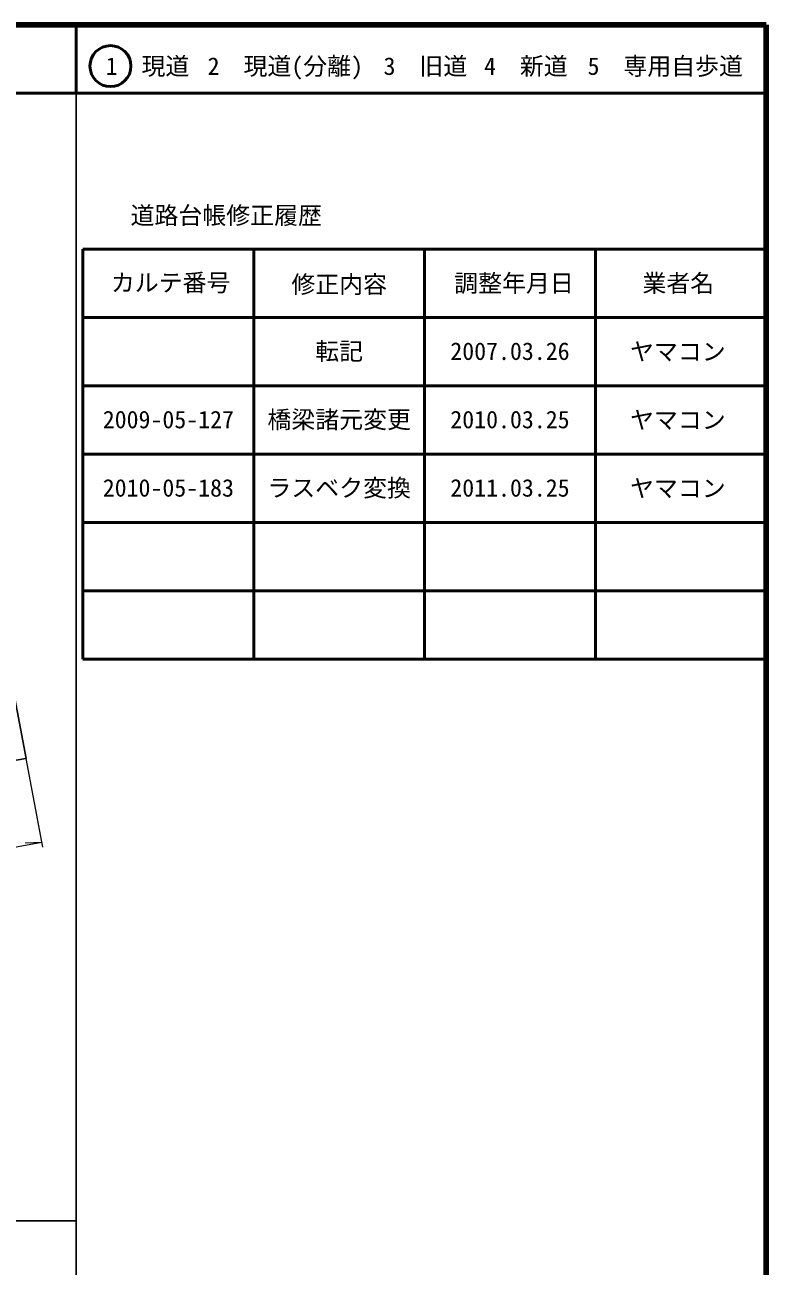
# Model space of a CAD drawing. Units: millimetres at full size, sheet at 1:1000; details may follow other scales. Extents: x 40000 to 680000, y 20000 to 380000.
# Drawn here: x 571492 to 680000, y 198357 to 380000 of the extents above; entities that cross this region are included whole.
import ezdxf
from ezdxf.enums import TextEntityAlignment as Align

# ---------------------------------------------------------------- set-up
doc = ezdxf.new("R2010")
doc.units = ezdxf.units.MM
doc.header["$LTSCALE"] = 1000
for name, color, linetype, lineweight in [('M-BGD', 7, 'Continuous', 25), ('M-BMK-OTRS', 5, 'Continuous', 25), ('M-STR-HTXT', 7, 'Continuous', 13), ('M-TTL', 2, 'Continuous', 140), ('M-TTL-BAND', 7, 'Continuous', 25), ('M-TTL-FRAM', 2, 'Continuous', 50), ('M-TTL-LINE', 7, 'Continuous', 50)]:
    doc.layers.add(name, color=color, linetype=linetype, lineweight=lineweight)
doc.layers.add('M-TTL-TXT', color=7, linetype='Continuous')
doc.styles.add('ＭＳ ゴシック', font='')
doc.styles.get('ＭＳ ゴシック').set_extended_font_data('MS Gothic')

msp = doc.modelspace()

# ---------------------------------------------------------------- linework, layer by layer
at = {"layer": 'M-BGD'}
msp.add_line((542193, 267656), (571664, 272642), dxfattribs=at)
at = {"layer": 'M-BMK-OTRS'}
msp.add_line((571668, 272622), (563733, 314666), dxfattribs=at)
at = {"layer": 'M-STR-HTXT'}
for p, q in [((574126, 259649), (571668, 272622)), ((573989, 260376), (571536, 260274))]:
    msp.add_line(p, q, dxfattribs=at)
msp.add_lwpolyline([(573989, 260376), (554230, 256760), (540262, 254357)], dxfattribs=at)
at = {"layer": 'M-TTL'}
for p, q in [((680000, 380000), (40000, 380000)), ((680000, 20000), (680000, 380000))]:
    msp.add_line(p, q, dxfattribs=at)
at = {"layer": 'M-TTL-BAND'}
for p, q in [((579000, 20000), (579000, 370000)), ((40000, 205000), (579000, 205000))]:
    msp.add_line(p, q, dxfattribs=at)
at = {"layer": 'M-TTL-FRAM'}
for p, q in [((580000, 347197), (580000, 287197)), ((580000, 347197), (680000, 347197)), ((580000, 287197), (680000, 287197))]:
    msp.add_line(p, q, dxfattribs=at)
at = {"layer": 'M-TTL-LINE'}
for p, q in [((579000, 380000), (579000, 370000)), ((40000, 370000), (680000, 370000)), ((605000, 347197), (605000, 287197)), ((630000, 347197), (630000, 287197)), ((655000, 347197), (655000, 287197)), ((580000, 337197), (680000, 337197)), ((580000, 327197), (680000, 327197)), ((580000, 317197), (680000, 317197)), ((580000, 307197), (680000, 307197)), ((580000, 297197), (680000, 297197))]:
    msp.add_line(p, q, dxfattribs=at)
msp.add_circle((584031, 373958), 3000, dxfattribs=at)

# ---------------------------------------------------------------- texts
at = {"layer": 'M-TTL-TXT', "style": 'ＭＳ ゴシック'}
for s, p in [('1\u3000現道', (589448, 373958)), ('2\u3000現道(分離)', (609619, 373958)), ('3\u3000旧道', (630121, 373958)), ('4\u3000新道', (644824, 373958)), ('5\u3000専用自歩道', (665228, 373958)), ('道路台帳修正履歴', (600968, 352113)), ('カルテ番号', (592839, 342277)), ('修正内容', (617509, 342023)), ('調整年月日', (643089, 342197)), ('業者名', (667134, 342197)), ('転記', (617500, 332245)), ('2007.03.26', (642500, 332245)), ('ヤマコン', (667077, 332189)), ('2009-05-127', (592500, 322245)), ('橋梁諸元変更', (617500, 322245)), ('2010.03.25', (642500, 322245)), ('ヤマコン', (667077, 322189)), ('2010-05-183', (592500, 312245)), ('ラスベク変換', (617500, 312245)), ('2011.03.25', (642500, 312245)), ('ヤマコン', (667077, 312189))]:
    msp.add_text(s, height=2566, dxfattribs=at).set_placement(p, align=Align.MIDDLE_CENTER)

doc.saveas('drawing.dxf')
